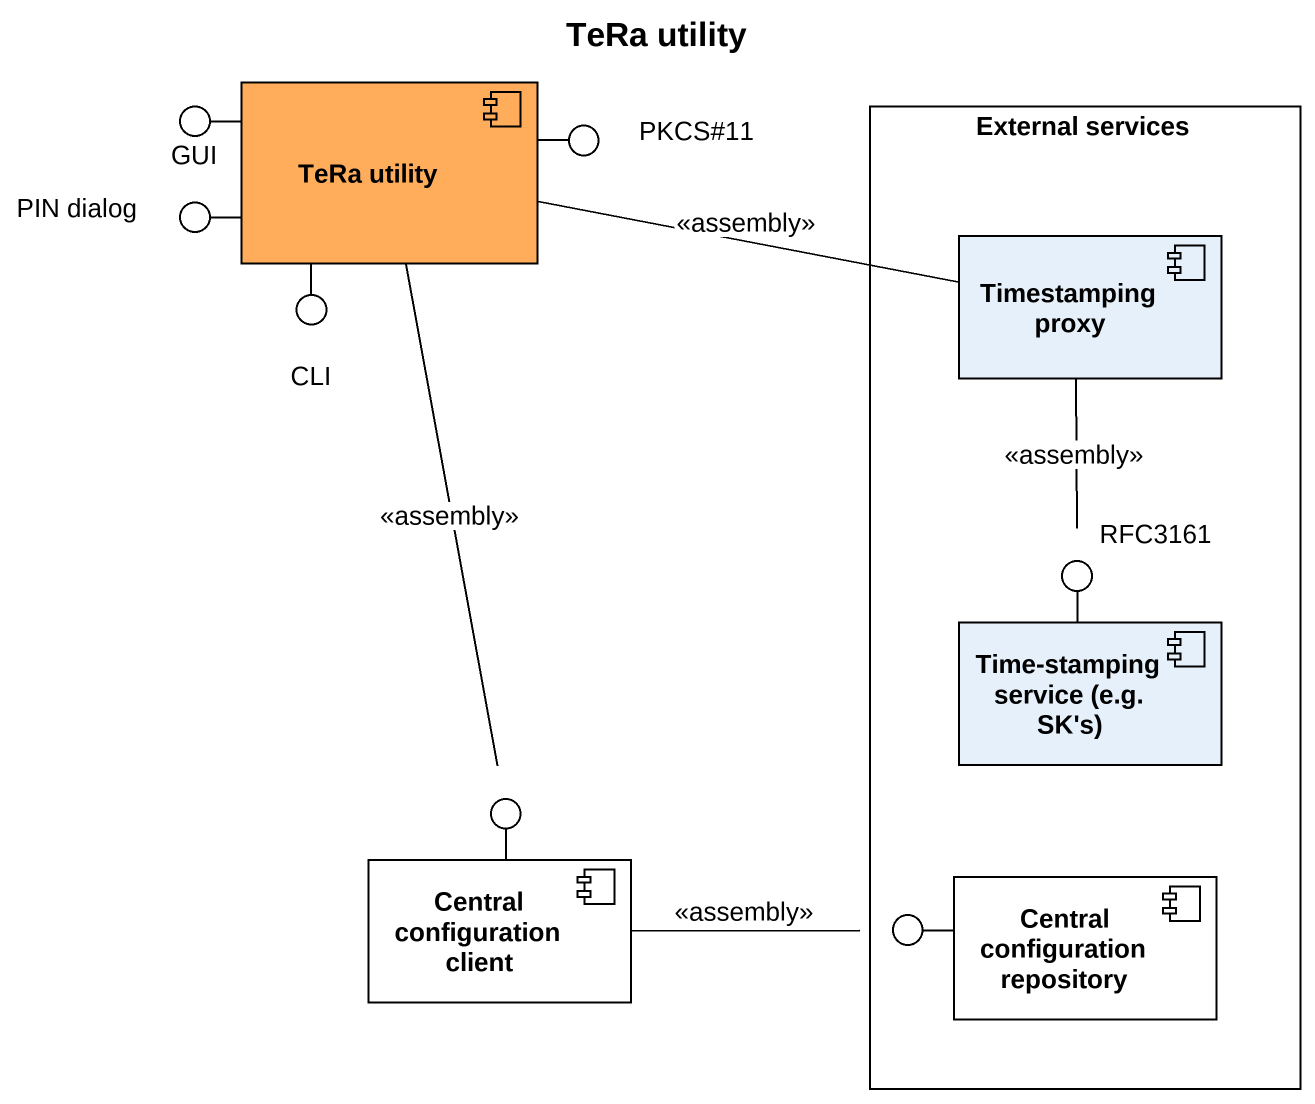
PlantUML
@startuml
title TeRa utility
() GUI
component "TeRa utility" as TeRa_utility #FFAD5B
() "PKCS#11" as PKCS_11
rectangle "External services" as External_services {
  component "Timestamping proxy" as Timestamping_proxy
  component "Time-stamping service (e.g. SK's)" as Time_stamping_service_e_g
  component "Central configuration repository" as Central_configuration #FFFFFF
}
() "PIN dialog" as PIN_dialog
() CLI
() RFC3161
() " " as lollipop1
component "Central configuration client" as Central_configuration_client #FFFFFF
() " " as lollipop2
TeRa_utility -left- GUI
TeRa_utility -right- PKCS_11
TeRa_utility -left- PIN_dialog
TeRa_utility -- CLI
Time_stamping_service_e_g -up- RFC3161
Central_configuration_client -up- lollipop1
Central_configuration -left- lollipop2
TeRa_utility -right- Timestamping_proxy : <<assembly>>
TeRa_utility -- lollipop1 : <<assembly>>
Timestamping_proxy -- RFC3161 : <<assembly>>
Central_configuration_client -right- lollipop2 : <<assembly>>
@enduml
